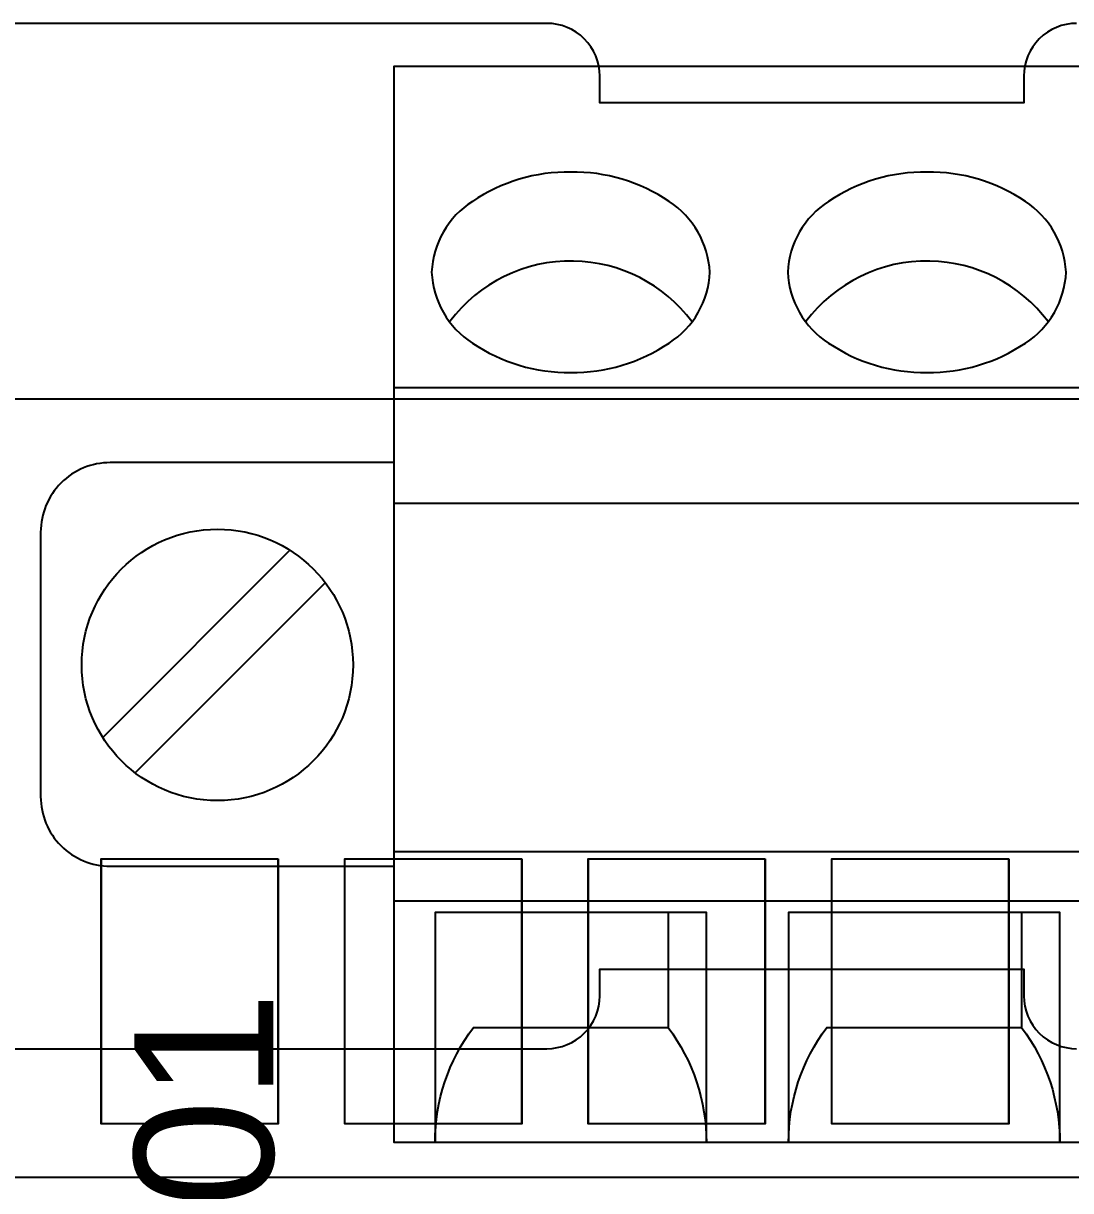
# Model space of a CAD drawing. Extents: x 1 to 47, y 1 to 35.
# Drawn here: x 39.776 to 40.369, y 12.59 to 13.25 of the extents above; entities that cross this region are included whole.
import ezdxf

# ---------------------------------------------------------------- set-up
doc = ezdxf.new("R2010")
doc.units = 0
doc.header["$MEASUREMENT"] = 0
for name, color, linetype in [('5_01__0-__EMPTY', 7, 'CONTINUOUS'), ('5_02__B-___3__DI___4__DO__', 7, 'CONTINUOUS'), ('5_03__1-___4__DI___4__DO__', 7, 'CONTINUOUS'), ('5_04__C-___4__DI___4__DO__', 7, 'CONTINUOUS'), ('5_05__D-___4__DI___3__DO__', 7, 'CONTINUOUS'), ('5_06__2A___8__FORM_A_DO', 7, 'CONTINUOUS'), ('5_07__2B___8__FORM_B_DO', 7, 'CONTINUOUS'), ('5_08__2C___8__DO__6__FORM_', 7, 'CONTINUOUS'), ('5_09__2D___8__DO__2__FORM_', 7, 'CONTINUOUS'), ('5_10__2G___8__DO__4__FORM_', 7, 'CONTINUOUS'), ('5_11__3-___8__DI', 7, 'CONTINUOUS'), ('5_12__4-___14__DI', 7, 'CONTINUOUS'), ('5_13__5-___8__AI', 7, 'CONTINUOUS'), ('5_14__6-___4__AI____4__AO', 7, 'CONTINUOUS'), ('6_01__9-_0-___10__RTD_INPU', 7, 'CONTINUOUS'), ('6_02__9-_B-___10__RTD_INPU', 7, 'CONTINUOUS'), ('6_03__9-_1-___10__RTD_INPU', 7, 'CONTINUOUS'), ('6_04__9-_C-___10__RTD_INPU', 7, 'CONTINUOUS'), ('6_05__9-_D-___10__RTD_INPU', 7, 'CONTINUOUS'), ('6_06__9-_2A___10__RTD_INPU', 7, 'CONTINUOUS'), ('6_07__9-_2B___10__RTD_INPU', 7, 'CONTINUOUS'), ('6_08__9-_2C___10__RTD_INPU', 7, 'CONTINUOUS'), ('6_09__9-_2D___10__RTD_INPU', 7, 'CONTINUOUS'), ('6_10__9-_2G___10__RTD_INPU', 7, 'CONTINUOUS'), ('6_11__9-_3-___10__RTD_INPU', 7, 'CONTINUOUS'), ('6_12__9-_4-___10__RTD_INPU', 7, 'CONTINUOUS'), ('6_13__9-_5-___10__RTD_INPU', 7, 'CONTINUOUS'), ('6_14__9-_6-___10__RTD_INPU', 7, 'CONTINUOUS'), ('6_15__9-_70___10__RTD_INPU', 7, 'CONTINUOUS'), ('6_16__9-_L0___10__RTD_INPU', 7, 'CONTINUOUS'), ('6_17__9-_77___10__RTD_INPU', 7, 'CONTINUOUS'), ('6_18__9-_7-___10__RTD_INPU', 7, 'CONTINUOUS'), ('6_19__9-_L-___10__RTD_INPU', 7, 'CONTINUOUS'), ('7_15__70___2__AVI____4__AF', 7, 'CONTINUOUS'), ('7_16__L0___2__LEA_AVI____4', 7, 'CONTINUOUS'), ('7_17__77___8__AFDI', 7, 'CONTINUOUS'), ('7_18__7-___2__AVI____7__DI', 7, 'CONTINUOUS'), ('7_19__L-___2__AVI____7__DI', 7, 'CONTINUOUS')]:
    doc.layers.add(name, color=color, linetype=linetype)
doc.styles.add('ARIAL', font='arial.ttf')

msp = doc.modelspace()

# ---------------------------------------------------------------- linework, layer by layer
at = {"layer": '5_01__0-__EMPTY'}
msp.add_lwpolyline([(40.37253, 13.25005, 0.414214), (40.34265, 13.22016), (40.34265, 13.20505), (40.10265, 13.20505), (40.10265, 13.22016, 0.414214), (40.07276, 13.25005), (39.71503, 13.25005, 0.414973), (39.68515, 13.22016), (39.68515, 12.69993, 0.414973), (39.71503, 12.67005), (40.07276, 12.67005, 0.414214), (40.10265, 12.69993), (40.10265, 12.71505), (40.34265, 12.71505), (40.34265, 12.69993, 0.414214), (40.37253, 12.67005)], format="xyb", dxfattribs=at)
at = {"layer": '5_02__B-___3__DI___4__DO__'}
msp.add_lwpolyline([(41.58625, 13.22574), (41.58625, 12.61703), (39.98625, 12.61703), (39.98625, 13.22574)], close=True, dxfattribs=at)
for points in [[(40.14193, 13.14933, 0.154167), (40.08625, 13.16592, 0.154167), (40.03057, 13.14933, 0.244062), (40.00751, 13.10928, 0.244061), (40.03057, 13.06922, 0.154167), (40.08625, 13.05263, 0.154167), (40.14193, 13.06922, 0.24406), (40.16499, 13.10928, 0.236767)], [(40.3435, 13.14931, 0.154167), (40.28782, 13.1659, 0.154167), (40.23215, 13.14931, 0.244062), (40.20908, 13.10926, 0.244061), (40.23215, 13.06921, 0.154167), (40.28782, 13.05262, 0.154167), (40.3435, 13.06921, 0.24406), (40.36656, 13.10926, 0.236767)]]:
    msp.add_lwpolyline(points, format="xyb", close=True, dxfattribs=at)
for points in [[(40.15506, 13.08144, 0.005828), (40.15477, 13.08137, 0.231198), (40.08782, 13.11561, 0.240907), (40.01773, 13.08137, 0.001746), (40.01759, 13.08124)], [(40.35664, 13.08143, 0.005828), (40.35634, 13.08135, 0.231198), (40.2894, 13.1156, 0.240907), (40.21931, 13.08135, 0.001746), (40.21917, 13.08123)], [(39.98625, 13.00159), (39.82562, 13.00159, 0.414214), (39.78625, 12.96222), (39.78625, 12.81264, 0.414214), (39.82561, 12.77328), (39.98625, 12.77328)], [(40.14137, 12.7471), (40.14137, 12.68197, -0.162987), (40.16302, 12.61697), (40.16302, 12.7471), (40.00948, 12.7471), (40.00948, 12.61703, -0.162853), (40.03113, 12.68197), (40.14137, 12.68197)], [(40.34137, 12.7471), (40.34137, 12.68197, -0.162987), (40.36302, 12.61697), (40.36302, 12.7471), (40.20948, 12.7471), (40.20948, 12.61703, -0.162853), (40.23113, 12.68197), (40.34137, 12.68197)]]:
    msp.add_lwpolyline(points, format="xyb", dxfattribs=at)
for points in [[(39.98625, 13.04414), (41.58625, 13.04414)], [(39.98625, 12.9787), (41.58625, 12.9787)], [(39.82137, 12.84609), (39.9273, 12.952)], [(39.83975, 12.82605), (39.94734, 12.93362)], [(39.98625, 12.7816), (41.58625, 12.7816)], [(39.98625, 12.75377), (41.58625, 12.75377)]]:
    msp.add_lwpolyline(points, dxfattribs=at)
msp.add_circle((39.88625, 12.88713), 0.07677, dxfattribs=at)
at = {"layer": '5_03__1-___4__DI___4__DO__'}
msp.add_lwpolyline([(41.58625, 13.22574), (41.58625, 12.61703), (39.98625, 12.61703), (39.98625, 13.22574)], close=True, dxfattribs=at)
for points in [[(40.14193, 13.14933, 0.154167), (40.08625, 13.16592, 0.154167), (40.03057, 13.14933, 0.244062), (40.00751, 13.10928, 0.244061), (40.03057, 13.06922, 0.154167), (40.08625, 13.05263, 0.154167), (40.14193, 13.06922, 0.24406), (40.16499, 13.10928, 0.236767)], [(40.3435, 13.14931, 0.154167), (40.28782, 13.1659, 0.154167), (40.23215, 13.14931, 0.244062), (40.20908, 13.10926, 0.244061), (40.23215, 13.06921, 0.154167), (40.28782, 13.05262, 0.154167), (40.3435, 13.06921, 0.24406), (40.36656, 13.10926, 0.236767)]]:
    msp.add_lwpolyline(points, format="xyb", close=True, dxfattribs=at)
for points in [[(40.15506, 13.08144, 0.005828), (40.15477, 13.08137, 0.231198), (40.08782, 13.11561, 0.240907), (40.01773, 13.08137, 0.001746), (40.01759, 13.08124)], [(40.35664, 13.08143, 0.005828), (40.35634, 13.08135, 0.231198), (40.2894, 13.1156, 0.240907), (40.21931, 13.08135, 0.001746), (40.21917, 13.08123)], [(39.98625, 13.00159), (39.82562, 13.00159, 0.414214), (39.78625, 12.96222), (39.78625, 12.81264, 0.414214), (39.82561, 12.77328), (39.98625, 12.77328)], [(40.14137, 12.7471), (40.14137, 12.68197, -0.162987), (40.16302, 12.61697), (40.16302, 12.7471), (40.00948, 12.7471), (40.00948, 12.61703, -0.162853), (40.03113, 12.68197), (40.14137, 12.68197)], [(40.34137, 12.7471), (40.34137, 12.68197, -0.162987), (40.36302, 12.61697), (40.36302, 12.7471), (40.20948, 12.7471), (40.20948, 12.61703, -0.162853), (40.23113, 12.68197), (40.34137, 12.68197)]]:
    msp.add_lwpolyline(points, format="xyb", dxfattribs=at)
for points in [[(39.98625, 13.04414), (41.58625, 13.04414)], [(39.98625, 12.9787), (41.58625, 12.9787)], [(39.82137, 12.84609), (39.9273, 12.952)], [(39.83975, 12.82605), (39.94734, 12.93362)], [(39.98625, 12.7816), (41.58625, 12.7816)], [(39.98625, 12.75377), (41.58625, 12.75377)]]:
    msp.add_lwpolyline(points, dxfattribs=at)
msp.add_circle((39.88625, 12.88713), 0.07677, dxfattribs=at)
at = {"layer": '5_04__C-___4__DI___4__DO__'}
msp.add_lwpolyline([(41.58625, 13.22574), (41.58625, 12.61703), (39.98625, 12.61703), (39.98625, 13.22574)], close=True, dxfattribs=at)
for points in [[(40.14193, 13.14933, 0.154167), (40.08625, 13.16592, 0.154167), (40.03057, 13.14933, 0.244062), (40.00751, 13.10928, 0.244061), (40.03057, 13.06922, 0.154167), (40.08625, 13.05263, 0.154167), (40.14193, 13.06922, 0.24406), (40.16499, 13.10928, 0.236767)], [(40.3435, 13.14931, 0.154167), (40.28782, 13.1659, 0.154167), (40.23215, 13.14931, 0.244062), (40.20908, 13.10926, 0.244061), (40.23215, 13.06921, 0.154167), (40.28782, 13.05262, 0.154167), (40.3435, 13.06921, 0.24406), (40.36656, 13.10926, 0.236767)]]:
    msp.add_lwpolyline(points, format="xyb", close=True, dxfattribs=at)
for points in [[(40.15506, 13.08144, 0.005828), (40.15477, 13.08137, 0.231198), (40.08782, 13.11561, 0.240907), (40.01773, 13.08137, 0.001746), (40.01759, 13.08124)], [(40.35664, 13.08143, 0.005828), (40.35634, 13.08135, 0.231198), (40.2894, 13.1156, 0.240907), (40.21931, 13.08135, 0.001746), (40.21917, 13.08123)], [(39.98625, 13.00159), (39.82562, 13.00159, 0.414214), (39.78625, 12.96222), (39.78625, 12.81264, 0.414214), (39.82561, 12.77328), (39.98625, 12.77328)], [(40.14137, 12.7471), (40.14137, 12.68197, -0.162987), (40.16302, 12.61697), (40.16302, 12.7471), (40.00948, 12.7471), (40.00948, 12.61703, -0.162853), (40.03113, 12.68197), (40.14137, 12.68197)], [(40.34137, 12.7471), (40.34137, 12.68197, -0.162987), (40.36302, 12.61697), (40.36302, 12.7471), (40.20948, 12.7471), (40.20948, 12.61703, -0.162853), (40.23113, 12.68197), (40.34137, 12.68197)]]:
    msp.add_lwpolyline(points, format="xyb", dxfattribs=at)
for points in [[(39.98625, 13.04414), (41.58625, 13.04414)], [(39.98625, 12.9787), (41.58625, 12.9787)], [(39.82137, 12.84609), (39.9273, 12.952)], [(39.83975, 12.82605), (39.94734, 12.93362)], [(39.98625, 12.7816), (41.58625, 12.7816)], [(39.98625, 12.75377), (41.58625, 12.75377)]]:
    msp.add_lwpolyline(points, dxfattribs=at)
msp.add_circle((39.88625, 12.88713), 0.07677, dxfattribs=at)
at = {"layer": '5_05__D-___4__DI___3__DO__'}
msp.add_lwpolyline([(41.58625, 13.22574), (41.58625, 12.61703), (39.98625, 12.61703), (39.98625, 13.22574)], close=True, dxfattribs=at)
for points in [[(40.14193, 13.14933, 0.154167), (40.08625, 13.16592, 0.154167), (40.03057, 13.14933, 0.244062), (40.00751, 13.10928, 0.244061), (40.03057, 13.06922, 0.154167), (40.08625, 13.05263, 0.154167), (40.14193, 13.06922, 0.24406), (40.16499, 13.10928, 0.236767)], [(40.3435, 13.14931, 0.154167), (40.28782, 13.1659, 0.154167), (40.23215, 13.14931, 0.244062), (40.20908, 13.10926, 0.244061), (40.23215, 13.06921, 0.154167), (40.28782, 13.05262, 0.154167), (40.3435, 13.06921, 0.24406), (40.36656, 13.10926, 0.236767)]]:
    msp.add_lwpolyline(points, format="xyb", close=True, dxfattribs=at)
for points in [[(40.15506, 13.08144, 0.005828), (40.15477, 13.08137, 0.231198), (40.08782, 13.11561, 0.240907), (40.01773, 13.08137, 0.001746), (40.01759, 13.08124)], [(40.35664, 13.08143, 0.005828), (40.35634, 13.08135, 0.231198), (40.2894, 13.1156, 0.240907), (40.21931, 13.08135, 0.001746), (40.21917, 13.08123)], [(39.98625, 13.00159), (39.82562, 13.00159, 0.414214), (39.78625, 12.96222), (39.78625, 12.81264, 0.414214), (39.82561, 12.77328), (39.98625, 12.77328)], [(40.14137, 12.7471), (40.14137, 12.68197, -0.162987), (40.16302, 12.61697), (40.16302, 12.7471), (40.00948, 12.7471), (40.00948, 12.61703, -0.162853), (40.03113, 12.68197), (40.14137, 12.68197)], [(40.34137, 12.7471), (40.34137, 12.68197, -0.162987), (40.36302, 12.61697), (40.36302, 12.7471), (40.20948, 12.7471), (40.20948, 12.61703, -0.162853), (40.23113, 12.68197), (40.34137, 12.68197)]]:
    msp.add_lwpolyline(points, format="xyb", dxfattribs=at)
for points in [[(39.98625, 13.04414), (41.58625, 13.04414)], [(39.98625, 12.9787), (41.58625, 12.9787)], [(39.82137, 12.84609), (39.9273, 12.952)], [(39.83975, 12.82605), (39.94734, 12.93362)], [(39.98625, 12.7816), (41.58625, 12.7816)], [(39.98625, 12.75377), (41.58625, 12.75377)]]:
    msp.add_lwpolyline(points, dxfattribs=at)
msp.add_circle((39.88625, 12.88713), 0.07677, dxfattribs=at)
at = {"layer": '5_06__2A___8__FORM_A_DO'}
msp.add_lwpolyline([(41.58625, 13.22574), (41.58625, 12.61703), (39.98625, 12.61703), (39.98625, 13.22574)], close=True, dxfattribs=at)
for points in [[(40.14193, 13.14933, 0.154167), (40.08625, 13.16592, 0.154167), (40.03057, 13.14933, 0.244062), (40.00751, 13.10928, 0.244061), (40.03057, 13.06922, 0.154167), (40.08625, 13.05263, 0.154167), (40.14193, 13.06922, 0.24406), (40.16499, 13.10928, 0.236767)], [(40.3435, 13.14931, 0.154167), (40.28782, 13.1659, 0.154167), (40.23215, 13.14931, 0.244062), (40.20908, 13.10926, 0.244061), (40.23215, 13.06921, 0.154167), (40.28782, 13.05262, 0.154167), (40.3435, 13.06921, 0.24406), (40.36656, 13.10926, 0.236767)]]:
    msp.add_lwpolyline(points, format="xyb", close=True, dxfattribs=at)
for points in [[(40.15506, 13.08144, 0.005828), (40.15477, 13.08137, 0.231198), (40.08782, 13.11561, 0.240907), (40.01773, 13.08137, 0.001746), (40.01759, 13.08124)], [(40.35664, 13.08143, 0.005828), (40.35634, 13.08135, 0.231198), (40.2894, 13.1156, 0.240907), (40.21931, 13.08135, 0.001746), (40.21917, 13.08123)], [(39.98625, 13.00159), (39.82562, 13.00159, 0.414214), (39.78625, 12.96222), (39.78625, 12.81264, 0.414214), (39.82561, 12.77328), (39.98625, 12.77328)], [(40.14137, 12.7471), (40.14137, 12.68197, -0.162987), (40.16302, 12.61697), (40.16302, 12.7471), (40.00948, 12.7471), (40.00948, 12.61703, -0.162853), (40.03113, 12.68197), (40.14137, 12.68197)], [(40.34137, 12.7471), (40.34137, 12.68197, -0.162987), (40.36302, 12.61697), (40.36302, 12.7471), (40.20948, 12.7471), (40.20948, 12.61703, -0.162853), (40.23113, 12.68197), (40.34137, 12.68197)]]:
    msp.add_lwpolyline(points, format="xyb", dxfattribs=at)
for points in [[(39.98625, 13.04414), (41.58625, 13.04414)], [(39.98625, 12.9787), (41.58625, 12.9787)], [(39.82137, 12.84609), (39.9273, 12.952)], [(39.83975, 12.82605), (39.94734, 12.93362)], [(39.98625, 12.7816), (41.58625, 12.7816)], [(39.98625, 12.75377), (41.58625, 12.75377)]]:
    msp.add_lwpolyline(points, dxfattribs=at)
msp.add_circle((39.88625, 12.88713), 0.07677, dxfattribs=at)
at = {"layer": '5_07__2B___8__FORM_B_DO'}
msp.add_lwpolyline([(41.58625, 13.22574), (41.58625, 12.61703), (39.98625, 12.61703), (39.98625, 13.22574)], close=True, dxfattribs=at)
for points in [[(40.14193, 13.14933, 0.154167), (40.08625, 13.16592, 0.154167), (40.03057, 13.14933, 0.244062), (40.00751, 13.10928, 0.244061), (40.03057, 13.06922, 0.154167), (40.08625, 13.05263, 0.154167), (40.14193, 13.06922, 0.24406), (40.16499, 13.10928, 0.236767)], [(40.3435, 13.14931, 0.154167), (40.28782, 13.1659, 0.154167), (40.23215, 13.14931, 0.244062), (40.20908, 13.10926, 0.244061), (40.23215, 13.06921, 0.154167), (40.28782, 13.05262, 0.154167), (40.3435, 13.06921, 0.24406), (40.36656, 13.10926, 0.236767)]]:
    msp.add_lwpolyline(points, format="xyb", close=True, dxfattribs=at)
for points in [[(40.15506, 13.08144, 0.005828), (40.15477, 13.08137, 0.231198), (40.08782, 13.11561, 0.240907), (40.01773, 13.08137, 0.001746), (40.01759, 13.08124)], [(40.35664, 13.08143, 0.005828), (40.35634, 13.08135, 0.231198), (40.2894, 13.1156, 0.240907), (40.21931, 13.08135, 0.001746), (40.21917, 13.08123)], [(39.98625, 13.00159), (39.82562, 13.00159, 0.414214), (39.78625, 12.96222), (39.78625, 12.81264, 0.414214), (39.82561, 12.77328), (39.98625, 12.77328)], [(40.14137, 12.7471), (40.14137, 12.68197, -0.162987), (40.16302, 12.61697), (40.16302, 12.7471), (40.00948, 12.7471), (40.00948, 12.61703, -0.162853), (40.03113, 12.68197), (40.14137, 12.68197)], [(40.34137, 12.7471), (40.34137, 12.68197, -0.162987), (40.36302, 12.61697), (40.36302, 12.7471), (40.20948, 12.7471), (40.20948, 12.61703, -0.162853), (40.23113, 12.68197), (40.34137, 12.68197)]]:
    msp.add_lwpolyline(points, format="xyb", dxfattribs=at)
for points in [[(39.98625, 13.04414), (41.58625, 13.04414)], [(39.98625, 12.9787), (41.58625, 12.9787)], [(39.82137, 12.84609), (39.9273, 12.952)], [(39.83975, 12.82605), (39.94734, 12.93362)], [(39.98625, 12.7816), (41.58625, 12.7816)], [(39.98625, 12.75377), (41.58625, 12.75377)]]:
    msp.add_lwpolyline(points, dxfattribs=at)
msp.add_circle((39.88625, 12.88713), 0.07677, dxfattribs=at)
at = {"layer": '5_08__2C___8__DO__6__FORM_'}
msp.add_lwpolyline([(41.58625, 13.22574), (41.58625, 12.61703), (39.98625, 12.61703), (39.98625, 13.22574)], close=True, dxfattribs=at)
for points in [[(40.14193, 13.14933, 0.154167), (40.08625, 13.16592, 0.154167), (40.03057, 13.14933, 0.244062), (40.00751, 13.10928, 0.244061), (40.03057, 13.06922, 0.154167), (40.08625, 13.05263, 0.154167), (40.14193, 13.06922, 0.24406), (40.16499, 13.10928, 0.236767)], [(40.3435, 13.14931, 0.154167), (40.28782, 13.1659, 0.154167), (40.23215, 13.14931, 0.244062), (40.20908, 13.10926, 0.244061), (40.23215, 13.06921, 0.154167), (40.28782, 13.05262, 0.154167), (40.3435, 13.06921, 0.24406), (40.36656, 13.10926, 0.236767)]]:
    msp.add_lwpolyline(points, format="xyb", close=True, dxfattribs=at)
for points in [[(40.15506, 13.08144, 0.005828), (40.15477, 13.08137, 0.231198), (40.08782, 13.11561, 0.240907), (40.01773, 13.08137, 0.001746), (40.01759, 13.08124)], [(40.35664, 13.08143, 0.005828), (40.35634, 13.08135, 0.231198), (40.2894, 13.1156, 0.240907), (40.21931, 13.08135, 0.001746), (40.21917, 13.08123)], [(39.98625, 13.00159), (39.82562, 13.00159, 0.414214), (39.78625, 12.96222), (39.78625, 12.81264, 0.414214), (39.82561, 12.77328), (39.98625, 12.77328)], [(40.14137, 12.7471), (40.14137, 12.68197, -0.162987), (40.16302, 12.61697), (40.16302, 12.7471), (40.00948, 12.7471), (40.00948, 12.61703, -0.162853), (40.03113, 12.68197), (40.14137, 12.68197)], [(40.34137, 12.7471), (40.34137, 12.68197, -0.162987), (40.36302, 12.61697), (40.36302, 12.7471), (40.20948, 12.7471), (40.20948, 12.61703, -0.162853), (40.23113, 12.68197), (40.34137, 12.68197)]]:
    msp.add_lwpolyline(points, format="xyb", dxfattribs=at)
for points in [[(39.98625, 13.04414), (41.58625, 13.04414)], [(39.98625, 12.9787), (41.58625, 12.9787)], [(39.82137, 12.84609), (39.9273, 12.952)], [(39.83975, 12.82605), (39.94734, 12.93362)], [(39.98625, 12.7816), (41.58625, 12.7816)], [(39.98625, 12.75377), (41.58625, 12.75377)]]:
    msp.add_lwpolyline(points, dxfattribs=at)
msp.add_circle((39.88625, 12.88713), 0.07677, dxfattribs=at)
at = {"layer": '5_09__2D___8__DO__2__FORM_'}
msp.add_lwpolyline([(41.58625, 13.22574), (41.58625, 12.61703), (39.98625, 12.61703), (39.98625, 13.22574)], close=True, dxfattribs=at)
for points in [[(40.14193, 13.14933, 0.154167), (40.08625, 13.16592, 0.154167), (40.03057, 13.14933, 0.244062), (40.00751, 13.10928, 0.244061), (40.03057, 13.06922, 0.154167), (40.08625, 13.05263, 0.154167), (40.14193, 13.06922, 0.24406), (40.16499, 13.10928, 0.236767)], [(40.3435, 13.14931, 0.154167), (40.28782, 13.1659, 0.154167), (40.23215, 13.14931, 0.244062), (40.20908, 13.10926, 0.244061), (40.23215, 13.06921, 0.154167), (40.28782, 13.05262, 0.154167), (40.3435, 13.06921, 0.24406), (40.36656, 13.10926, 0.236767)]]:
    msp.add_lwpolyline(points, format="xyb", close=True, dxfattribs=at)
for points in [[(40.15506, 13.08144, 0.005828), (40.15477, 13.08137, 0.231198), (40.08782, 13.11561, 0.240907), (40.01773, 13.08137, 0.001746), (40.01759, 13.08124)], [(40.35664, 13.08143, 0.005828), (40.35634, 13.08135, 0.231198), (40.2894, 13.1156, 0.240907), (40.21931, 13.08135, 0.001746), (40.21917, 13.08123)], [(39.98625, 13.00159), (39.82562, 13.00159, 0.414214), (39.78625, 12.96222), (39.78625, 12.81264, 0.414214), (39.82561, 12.77328), (39.98625, 12.77328)], [(40.14137, 12.7471), (40.14137, 12.68197, -0.162987), (40.16302, 12.61697), (40.16302, 12.7471), (40.00948, 12.7471), (40.00948, 12.61703, -0.162853), (40.03113, 12.68197), (40.14137, 12.68197)], [(40.34137, 12.7471), (40.34137, 12.68197, -0.162987), (40.36302, 12.61697), (40.36302, 12.7471), (40.20948, 12.7471), (40.20948, 12.61703, -0.162853), (40.23113, 12.68197), (40.34137, 12.68197)]]:
    msp.add_lwpolyline(points, format="xyb", dxfattribs=at)
for points in [[(39.98625, 13.04414), (41.58625, 13.04414)], [(39.98625, 12.9787), (41.58625, 12.9787)], [(39.82137, 12.84609), (39.9273, 12.952)], [(39.83975, 12.82605), (39.94734, 12.93362)], [(39.98625, 12.7816), (41.58625, 12.7816)], [(39.98625, 12.75377), (41.58625, 12.75377)]]:
    msp.add_lwpolyline(points, dxfattribs=at)
msp.add_circle((39.88625, 12.88713), 0.07677, dxfattribs=at)
at = {"layer": '5_10__2G___8__DO__4__FORM_'}
msp.add_lwpolyline([(41.58625, 13.22574), (41.58625, 12.61703), (39.98625, 12.61703), (39.98625, 13.22574)], close=True, dxfattribs=at)
for points in [[(40.14193, 13.14933, 0.154167), (40.08625, 13.16592, 0.154167), (40.03057, 13.14933, 0.244062), (40.00751, 13.10928, 0.244061), (40.03057, 13.06922, 0.154167), (40.08625, 13.05263, 0.154167), (40.14193, 13.06922, 0.24406), (40.16499, 13.10928, 0.236767)], [(40.3435, 13.14931, 0.154167), (40.28782, 13.1659, 0.154167), (40.23215, 13.14931, 0.244062), (40.20908, 13.10926, 0.244061), (40.23215, 13.06921, 0.154167), (40.28782, 13.05262, 0.154167), (40.3435, 13.06921, 0.24406), (40.36656, 13.10926, 0.236767)]]:
    msp.add_lwpolyline(points, format="xyb", close=True, dxfattribs=at)
for points in [[(40.15506, 13.08144, 0.005828), (40.15477, 13.08137, 0.231198), (40.08782, 13.11561, 0.240907), (40.01773, 13.08137, 0.001746), (40.01759, 13.08124)], [(40.35664, 13.08143, 0.005828), (40.35634, 13.08135, 0.231198), (40.2894, 13.1156, 0.240907), (40.21931, 13.08135, 0.001746), (40.21917, 13.08123)], [(39.98625, 13.00159), (39.82562, 13.00159, 0.414214), (39.78625, 12.96222), (39.78625, 12.81264, 0.414214), (39.82561, 12.77328), (39.98625, 12.77328)], [(40.14137, 12.7471), (40.14137, 12.68197, -0.162987), (40.16302, 12.61697), (40.16302, 12.7471), (40.00948, 12.7471), (40.00948, 12.61703, -0.162853), (40.03113, 12.68197), (40.14137, 12.68197)], [(40.34137, 12.7471), (40.34137, 12.68197, -0.162987), (40.36302, 12.61697), (40.36302, 12.7471), (40.20948, 12.7471), (40.20948, 12.61703, -0.162853), (40.23113, 12.68197), (40.34137, 12.68197)]]:
    msp.add_lwpolyline(points, format="xyb", dxfattribs=at)
for points in [[(39.98625, 13.04414), (41.58625, 13.04414)], [(39.98625, 12.9787), (41.58625, 12.9787)], [(39.82137, 12.84609), (39.9273, 12.952)], [(39.83975, 12.82605), (39.94734, 12.93362)], [(39.98625, 12.7816), (41.58625, 12.7816)], [(39.98625, 12.75377), (41.58625, 12.75377)]]:
    msp.add_lwpolyline(points, dxfattribs=at)
msp.add_circle((39.88625, 12.88713), 0.07677, dxfattribs=at)
at = {"layer": '5_11__3-___8__DI'}
msp.add_lwpolyline([(41.58625, 13.22574), (41.58625, 12.61703), (39.98625, 12.61703), (39.98625, 13.22574)], close=True, dxfattribs=at)
for points in [[(40.14193, 13.14933, 0.154167), (40.08625, 13.16592, 0.154167), (40.03057, 13.14933, 0.244062), (40.00751, 13.10928, 0.244061), (40.03057, 13.06922, 0.154167), (40.08625, 13.05263, 0.154167), (40.14193, 13.06922, 0.24406), (40.16499, 13.10928, 0.236767)], [(40.3435, 13.14931, 0.154167), (40.28782, 13.1659, 0.154167), (40.23215, 13.14931, 0.244062), (40.20908, 13.10926, 0.244061), (40.23215, 13.06921, 0.154167), (40.28782, 13.05262, 0.154167), (40.3435, 13.06921, 0.24406), (40.36656, 13.10926, 0.236767)]]:
    msp.add_lwpolyline(points, format="xyb", close=True, dxfattribs=at)
for points in [[(40.15506, 13.08144, 0.005828), (40.15477, 13.08137, 0.231198), (40.08782, 13.11561, 0.240907), (40.01773, 13.08137, 0.001746), (40.01759, 13.08124)], [(40.35664, 13.08143, 0.005828), (40.35634, 13.08135, 0.231198), (40.2894, 13.1156, 0.240907), (40.21931, 13.08135, 0.001746), (40.21917, 13.08123)], [(39.98625, 13.00159), (39.82562, 13.00159, 0.414214), (39.78625, 12.96222), (39.78625, 12.81264, 0.414214), (39.82561, 12.77328), (39.98625, 12.77328)], [(40.14137, 12.7471), (40.14137, 12.68197, -0.162987), (40.16302, 12.61697), (40.16302, 12.7471), (40.00948, 12.7471), (40.00948, 12.61703, -0.162853), (40.03113, 12.68197), (40.14137, 12.68197)], [(40.34137, 12.7471), (40.34137, 12.68197, -0.162987), (40.36302, 12.61697), (40.36302, 12.7471), (40.20948, 12.7471), (40.20948, 12.61703, -0.162853), (40.23113, 12.68197), (40.34137, 12.68197)]]:
    msp.add_lwpolyline(points, format="xyb", dxfattribs=at)
for points in [[(39.98625, 13.04414), (41.58625, 13.04414)], [(39.98625, 12.9787), (41.58625, 12.9787)], [(39.82137, 12.84609), (39.9273, 12.952)], [(39.83975, 12.82605), (39.94734, 12.93362)], [(39.98625, 12.7816), (41.58625, 12.7816)], [(39.98625, 12.75377), (41.58625, 12.75377)]]:
    msp.add_lwpolyline(points, dxfattribs=at)
msp.add_circle((39.88625, 12.88713), 0.07677, dxfattribs=at)
at = {"layer": '5_12__4-___14__DI'}
msp.add_lwpolyline([(41.58625, 13.22574), (41.58625, 12.61703), (39.98625, 12.61703), (39.98625, 13.22574)], close=True, dxfattribs=at)
for points in [[(40.14193, 13.14933, 0.154167), (40.08625, 13.16592, 0.154167), (40.03057, 13.14933, 0.244062), (40.00751, 13.10928, 0.244061), (40.03057, 13.06922, 0.154167), (40.08625, 13.05263, 0.154167), (40.14193, 13.06922, 0.24406), (40.16499, 13.10928, 0.236767)], [(40.3435, 13.14931, 0.154167), (40.28782, 13.1659, 0.154167), (40.23215, 13.14931, 0.244062), (40.20908, 13.10926, 0.244061), (40.23215, 13.06921, 0.154167), (40.28782, 13.05262, 0.154167), (40.3435, 13.06921, 0.24406), (40.36656, 13.10926, 0.236767)]]:
    msp.add_lwpolyline(points, format="xyb", close=True, dxfattribs=at)
for points in [[(40.15506, 13.08144, 0.005828), (40.15477, 13.08137, 0.231198), (40.08782, 13.11561, 0.240907), (40.01773, 13.08137, 0.001746), (40.01759, 13.08124)], [(40.35664, 13.08143, 0.005828), (40.35634, 13.08135, 0.231198), (40.2894, 13.1156, 0.240907), (40.21931, 13.08135, 0.001746), (40.21917, 13.08123)], [(39.98625, 13.00159), (39.82562, 13.00159, 0.414214), (39.78625, 12.96222), (39.78625, 12.81264, 0.414214), (39.82561, 12.77328), (39.98625, 12.77328)], [(40.14137, 12.7471), (40.14137, 12.68197, -0.162987), (40.16302, 12.61697), (40.16302, 12.7471), (40.00948, 12.7471), (40.00948, 12.61703, -0.162853), (40.03113, 12.68197), (40.14137, 12.68197)], [(40.34137, 12.7471), (40.34137, 12.68197, -0.162987), (40.36302, 12.61697), (40.36302, 12.7471), (40.20948, 12.7471), (40.20948, 12.61703, -0.162853), (40.23113, 12.68197), (40.34137, 12.68197)]]:
    msp.add_lwpolyline(points, format="xyb", dxfattribs=at)
for points in [[(39.98625, 13.04414), (41.58625, 13.04414)], [(39.98625, 12.9787), (41.58625, 12.9787)], [(39.82137, 12.84609), (39.9273, 12.952)], [(39.83975, 12.82605), (39.94734, 12.93362)], [(39.98625, 12.7816), (41.58625, 12.7816)], [(39.98625, 12.75377), (41.58625, 12.75377)]]:
    msp.add_lwpolyline(points, dxfattribs=at)
msp.add_circle((39.88625, 12.88713), 0.07677, dxfattribs=at)
at = {"layer": '5_13__5-___8__AI'}
msp.add_lwpolyline([(41.58625, 13.22574), (41.58625, 12.61703), (39.98625, 12.61703), (39.98625, 13.22574)], close=True, dxfattribs=at)
for points in [[(40.14193, 13.14933, 0.154167), (40.08625, 13.16592, 0.154167), (40.03057, 13.14933, 0.244062), (40.00751, 13.10928, 0.244061), (40.03057, 13.06922, 0.154167), (40.08625, 13.05263, 0.154167), (40.14193, 13.06922, 0.24406), (40.16499, 13.10928, 0.236767)], [(40.3435, 13.14931, 0.154167), (40.28782, 13.1659, 0.154167), (40.23215, 13.14931, 0.244062), (40.20908, 13.10926, 0.244061), (40.23215, 13.06921, 0.154167), (40.28782, 13.05262, 0.154167), (40.3435, 13.06921, 0.24406), (40.36656, 13.10926, 0.236767)]]:
    msp.add_lwpolyline(points, format="xyb", close=True, dxfattribs=at)
for points in [[(40.15506, 13.08144, 0.005828), (40.15477, 13.08137, 0.231198), (40.08782, 13.11561, 0.240907), (40.01773, 13.08137, 0.001746), (40.01759, 13.08124)], [(40.35664, 13.08143, 0.005828), (40.35634, 13.08135, 0.231198), (40.2894, 13.1156, 0.240907), (40.21931, 13.08135, 0.001746), (40.21917, 13.08123)], [(39.98625, 13.00159), (39.82562, 13.00159, 0.414214), (39.78625, 12.96222), (39.78625, 12.81264, 0.414214), (39.82561, 12.77328), (39.98625, 12.77328)], [(40.14137, 12.7471), (40.14137, 12.68197, -0.162987), (40.16302, 12.61697), (40.16302, 12.7471), (40.00948, 12.7471), (40.00948, 12.61703, -0.162853), (40.03113, 12.68197), (40.14137, 12.68197)], [(40.34137, 12.7471), (40.34137, 12.68197, -0.162987), (40.36302, 12.61697), (40.36302, 12.7471), (40.20948, 12.7471), (40.20948, 12.61703, -0.162853), (40.23113, 12.68197), (40.34137, 12.68197)]]:
    msp.add_lwpolyline(points, format="xyb", dxfattribs=at)
for points in [[(39.98625, 13.04414), (41.58625, 13.04414)], [(39.98625, 12.9787), (41.58625, 12.9787)], [(39.82137, 12.84609), (39.9273, 12.952)], [(39.83975, 12.82605), (39.94734, 12.93362)], [(39.98625, 12.7816), (41.58625, 12.7816)], [(39.98625, 12.75377), (41.58625, 12.75377)]]:
    msp.add_lwpolyline(points, dxfattribs=at)
msp.add_circle((39.88625, 12.88713), 0.07677, dxfattribs=at)
at = {"layer": '5_14__6-___4__AI____4__AO'}
msp.add_lwpolyline([(41.58625, 13.22574), (41.58625, 12.61703), (39.98625, 12.61703), (39.98625, 13.22574)], close=True, dxfattribs=at)
for points in [[(40.14193, 13.14933, 0.154167), (40.08625, 13.16592, 0.154167), (40.03057, 13.14933, 0.244062), (40.00751, 13.10928, 0.244061), (40.03057, 13.06922, 0.154167), (40.08625, 13.05263, 0.154167), (40.14193, 13.06922, 0.24406), (40.16499, 13.10928, 0.236767)], [(40.3435, 13.14931, 0.154167), (40.28782, 13.1659, 0.154167), (40.23215, 13.14931, 0.244062), (40.20908, 13.10926, 0.244061), (40.23215, 13.06921, 0.154167), (40.28782, 13.05262, 0.154167), (40.3435, 13.06921, 0.24406), (40.36656, 13.10926, 0.236767)]]:
    msp.add_lwpolyline(points, format="xyb", close=True, dxfattribs=at)
for points in [[(40.15506, 13.08144, 0.005828), (40.15477, 13.08137, 0.231198), (40.08782, 13.11561, 0.240907), (40.01773, 13.08137, 0.001746), (40.01759, 13.08124)], [(40.35664, 13.08143, 0.005828), (40.35634, 13.08135, 0.231198), (40.2894, 13.1156, 0.240907), (40.21931, 13.08135, 0.001746), (40.21917, 13.08123)], [(39.98625, 13.00159), (39.82562, 13.00159, 0.414214), (39.78625, 12.96222), (39.78625, 12.81264, 0.414214), (39.82561, 12.77328), (39.98625, 12.77328)], [(40.14137, 12.7471), (40.14137, 12.68197, -0.162987), (40.16302, 12.61697), (40.16302, 12.7471), (40.00948, 12.7471), (40.00948, 12.61703, -0.162853), (40.03113, 12.68197), (40.14137, 12.68197)], [(40.34137, 12.7471), (40.34137, 12.68197, -0.162987), (40.36302, 12.61697), (40.36302, 12.7471), (40.20948, 12.7471), (40.20948, 12.61703, -0.162853), (40.23113, 12.68197), (40.34137, 12.68197)]]:
    msp.add_lwpolyline(points, format="xyb", dxfattribs=at)
for points in [[(39.98625, 13.04414), (41.58625, 13.04414)], [(39.98625, 12.9787), (41.58625, 12.9787)], [(39.82137, 12.84609), (39.9273, 12.952)], [(39.83975, 12.82605), (39.94734, 12.93362)], [(39.98625, 12.7816), (41.58625, 12.7816)], [(39.98625, 12.75377), (41.58625, 12.75377)]]:
    msp.add_lwpolyline(points, dxfattribs=at)
msp.add_circle((39.88625, 12.88713), 0.07677, dxfattribs=at)
at = {"layer": '6_01__9-_0-___10__RTD_INPU'}
for points in [[(39.75228, 13.03745), (39.75228, 12.95249), (39.65986, 12.95249), (39.60129, 12.8939), (39.60129, 12.81105), (39.65986, 12.75248), (39.75228, 12.75248), (39.75228, 12.59746), (41.91789, 12.59746), (41.91789, 12.75248), (42.01028, 12.75248), (42.06887, 12.81105), (42.06887, 12.8939), (42.01028, 12.95249), (41.91789, 12.95249), (41.91789, 13.03745), (39.75228, 13.03745)], [(39.92054, 12.77747), (39.92054, 12.62746), (39.82053, 12.62746), (39.82053, 12.77747), (39.92054, 12.77747)], [(40.05835, 12.77747), (40.05835, 12.62746), (39.95833, 12.62746), (39.95833, 12.77747), (40.05835, 12.77747)], [(40.19615, 12.77747), (40.19615, 12.62746), (40.09613, 12.62746), (40.09613, 12.77747), (40.19615, 12.77747)], [(40.33396, 12.77747), (40.33396, 12.62746), (40.23394, 12.62746), (40.23394, 12.77747), (40.33396, 12.77747)]]:
    msp.add_lwpolyline(points, dxfattribs=at)
at = {"layer": '6_02__9-_B-___10__RTD_INPU'}
for points in [[(39.75228, 13.03745), (39.75228, 12.95249), (39.65986, 12.95249), (39.60129, 12.8939), (39.60129, 12.81105), (39.65986, 12.75248), (39.75228, 12.75248), (39.75228, 12.59746), (41.91789, 12.59746), (41.91789, 12.75248), (42.01028, 12.75248), (42.06887, 12.81105), (42.06887, 12.8939), (42.01028, 12.95249), (41.91789, 12.95249), (41.91789, 13.03745), (39.75228, 13.03745)], [(39.92054, 12.77747), (39.92054, 12.62746), (39.82053, 12.62746), (39.82053, 12.77747), (39.92054, 12.77747)], [(40.05835, 12.77747), (40.05835, 12.62746), (39.95833, 12.62746), (39.95833, 12.77747), (40.05835, 12.77747)], [(40.19615, 12.77747), (40.19615, 12.62746), (40.09613, 12.62746), (40.09613, 12.77747), (40.19615, 12.77747)], [(40.33396, 12.77747), (40.33396, 12.62746), (40.23394, 12.62746), (40.23394, 12.77747), (40.33396, 12.77747)]]:
    msp.add_lwpolyline(points, dxfattribs=at)
at = {"layer": '6_03__9-_1-___10__RTD_INPU'}
for points in [[(39.75228, 13.03745), (39.75228, 12.95249), (39.65986, 12.95249), (39.60129, 12.8939), (39.60129, 12.81105), (39.65986, 12.75248), (39.75228, 12.75248), (39.75228, 12.59746), (41.91789, 12.59746), (41.91789, 12.75248), (42.01028, 12.75248), (42.06887, 12.81105), (42.06887, 12.8939), (42.01028, 12.95249), (41.91789, 12.95249), (41.91789, 13.03745), (39.75228, 13.03745)], [(39.92054, 12.77747), (39.92054, 12.62746), (39.82053, 12.62746), (39.82053, 12.77747), (39.92054, 12.77747)], [(40.05835, 12.77747), (40.05835, 12.62746), (39.95833, 12.62746), (39.95833, 12.77747), (40.05835, 12.77747)], [(40.19615, 12.77747), (40.19615, 12.62746), (40.09613, 12.62746), (40.09613, 12.77747), (40.19615, 12.77747)], [(40.33396, 12.77747), (40.33396, 12.62746), (40.23394, 12.62746), (40.23394, 12.77747), (40.33396, 12.77747)]]:
    msp.add_lwpolyline(points, dxfattribs=at)
at = {"layer": '6_04__9-_C-___10__RTD_INPU'}
for points in [[(39.75228, 13.03745), (39.75228, 12.95249), (39.65986, 12.95249), (39.60129, 12.8939), (39.60129, 12.81105), (39.65986, 12.75248), (39.75228, 12.75248), (39.75228, 12.59746), (41.91789, 12.59746), (41.91789, 12.75248), (42.01028, 12.75248), (42.06887, 12.81105), (42.06887, 12.8939), (42.01028, 12.95249), (41.91789, 12.95249), (41.91789, 13.03745), (39.75228, 13.03745)], [(39.92054, 12.77747), (39.92054, 12.62746), (39.82053, 12.62746), (39.82053, 12.77747), (39.92054, 12.77747)], [(40.05835, 12.77747), (40.05835, 12.62746), (39.95833, 12.62746), (39.95833, 12.77747), (40.05835, 12.77747)], [(40.19615, 12.77747), (40.19615, 12.62746), (40.09613, 12.62746), (40.09613, 12.77747), (40.19615, 12.77747)], [(40.33396, 12.77747), (40.33396, 12.62746), (40.23394, 12.62746), (40.23394, 12.77747), (40.33396, 12.77747)]]:
    msp.add_lwpolyline(points, dxfattribs=at)
at = {"layer": '6_05__9-_D-___10__RTD_INPU'}
for points in [[(39.75228, 13.03745), (39.75228, 12.95249), (39.65986, 12.95249), (39.60129, 12.8939), (39.60129, 12.81105), (39.65986, 12.75248), (39.75228, 12.75248), (39.75228, 12.59746), (41.91789, 12.59746), (41.91789, 12.75248), (42.01028, 12.75248), (42.06887, 12.81105), (42.06887, 12.8939), (42.01028, 12.95249), (41.91789, 12.95249), (41.91789, 13.03745), (39.75228, 13.03745)], [(39.92054, 12.77747), (39.92054, 12.62746), (39.82053, 12.62746), (39.82053, 12.77747), (39.92054, 12.77747)], [(40.05835, 12.77747), (40.05835, 12.62746), (39.95833, 12.62746), (39.95833, 12.77747), (40.05835, 12.77747)], [(40.19615, 12.77747), (40.19615, 12.62746), (40.09613, 12.62746), (40.09613, 12.77747), (40.19615, 12.77747)], [(40.33396, 12.77747), (40.33396, 12.62746), (40.23394, 12.62746), (40.23394, 12.77747), (40.33396, 12.77747)]]:
    msp.add_lwpolyline(points, dxfattribs=at)
at = {"layer": '6_06__9-_2A___10__RTD_INPU'}
for points in [[(39.75228, 13.03745), (39.75228, 12.95249), (39.65986, 12.95249), (39.60129, 12.8939), (39.60129, 12.81105), (39.65986, 12.75248), (39.75228, 12.75248), (39.75228, 12.59746), (41.91789, 12.59746), (41.91789, 12.75248), (42.01028, 12.75248), (42.06887, 12.81105), (42.06887, 12.8939), (42.01028, 12.95249), (41.91789, 12.95249), (41.91789, 13.03745), (39.75228, 13.03745)], [(39.92054, 12.77747), (39.92054, 12.62746), (39.82053, 12.62746), (39.82053, 12.77747), (39.92054, 12.77747)], [(40.05835, 12.77747), (40.05835, 12.62746), (39.95833, 12.62746), (39.95833, 12.77747), (40.05835, 12.77747)], [(40.19615, 12.77747), (40.19615, 12.62746), (40.09613, 12.62746), (40.09613, 12.77747), (40.19615, 12.77747)], [(40.33396, 12.77747), (40.33396, 12.62746), (40.23394, 12.62746), (40.23394, 12.77747), (40.33396, 12.77747)]]:
    msp.add_lwpolyline(points, dxfattribs=at)
at = {"layer": '6_07__9-_2B___10__RTD_INPU'}
for points in [[(39.75228, 13.03745), (39.75228, 12.95249), (39.65986, 12.95249), (39.60129, 12.8939), (39.60129, 12.81105), (39.65986, 12.75248), (39.75228, 12.75248), (39.75228, 12.59746), (41.91789, 12.59746), (41.91789, 12.75248), (42.01028, 12.75248), (42.06887, 12.81105), (42.06887, 12.8939), (42.01028, 12.95249), (41.91789, 12.95249), (41.91789, 13.03745), (39.75228, 13.03745)], [(39.92054, 12.77747), (39.92054, 12.62746), (39.82053, 12.62746), (39.82053, 12.77747), (39.92054, 12.77747)], [(40.05835, 12.77747), (40.05835, 12.62746), (39.95833, 12.62746), (39.95833, 12.77747), (40.05835, 12.77747)], [(40.19615, 12.77747), (40.19615, 12.62746), (40.09613, 12.62746), (40.09613, 12.77747), (40.19615, 12.77747)], [(40.33396, 12.77747), (40.33396, 12.62746), (40.23394, 12.62746), (40.23394, 12.77747), (40.33396, 12.77747)]]:
    msp.add_lwpolyline(points, dxfattribs=at)
at = {"layer": '6_08__9-_2C___10__RTD_INPU'}
for points in [[(39.75228, 13.03745), (39.75228, 12.95249), (39.65986, 12.95249), (39.60129, 12.8939), (39.60129, 12.81105), (39.65986, 12.75248), (39.75228, 12.75248), (39.75228, 12.59746), (41.91789, 12.59746), (41.91789, 12.75248), (42.01028, 12.75248), (42.06887, 12.81105), (42.06887, 12.8939), (42.01028, 12.95249), (41.91789, 12.95249), (41.91789, 13.03745), (39.75228, 13.03745)], [(39.92054, 12.77747), (39.92054, 12.62746), (39.82053, 12.62746), (39.82053, 12.77747), (39.92054, 12.77747)], [(40.05835, 12.77747), (40.05835, 12.62746), (39.95833, 12.62746), (39.95833, 12.77747), (40.05835, 12.77747)], [(40.19615, 12.77747), (40.19615, 12.62746), (40.09613, 12.62746), (40.09613, 12.77747), (40.19615, 12.77747)], [(40.33396, 12.77747), (40.33396, 12.62746), (40.23394, 12.62746), (40.23394, 12.77747), (40.33396, 12.77747)]]:
    msp.add_lwpolyline(points, dxfattribs=at)
at = {"layer": '6_09__9-_2D___10__RTD_INPU'}
for points in [[(39.75228, 13.03745), (39.75228, 12.95249), (39.65986, 12.95249), (39.60129, 12.8939), (39.60129, 12.81105), (39.65986, 12.75248), (39.75228, 12.75248), (39.75228, 12.59746), (41.91789, 12.59746), (41.91789, 12.75248), (42.01028, 12.75248), (42.06887, 12.81105), (42.06887, 12.8939), (42.01028, 12.95249), (41.91789, 12.95249), (41.91789, 13.03745), (39.75228, 13.03745)], [(39.92054, 12.77747), (39.92054, 12.62746), (39.82053, 12.62746), (39.82053, 12.77747), (39.92054, 12.77747)], [(40.05835, 12.77747), (40.05835, 12.62746), (39.95833, 12.62746), (39.95833, 12.77747), (40.05835, 12.77747)], [(40.19615, 12.77747), (40.19615, 12.62746), (40.09613, 12.62746), (40.09613, 12.77747), (40.19615, 12.77747)], [(40.33396, 12.77747), (40.33396, 12.62746), (40.23394, 12.62746), (40.23394, 12.77747), (40.33396, 12.77747)]]:
    msp.add_lwpolyline(points, dxfattribs=at)
at = {"layer": '6_10__9-_2G___10__RTD_INPU'}
for points in [[(39.75228, 13.03745), (39.75228, 12.95249), (39.65986, 12.95249), (39.60129, 12.8939), (39.60129, 12.81105), (39.65986, 12.75248), (39.75228, 12.75248), (39.75228, 12.59746), (41.91789, 12.59746), (41.91789, 12.75248), (42.01028, 12.75248), (42.06887, 12.81105), (42.06887, 12.8939), (42.01028, 12.95249), (41.91789, 12.95249), (41.91789, 13.03745), (39.75228, 13.03745)], [(39.92054, 12.77747), (39.92054, 12.62746), (39.82053, 12.62746), (39.82053, 12.77747), (39.92054, 12.77747)], [(40.05835, 12.77747), (40.05835, 12.62746), (39.95833, 12.62746), (39.95833, 12.77747), (40.05835, 12.77747)], [(40.19615, 12.77747), (40.19615, 12.62746), (40.09613, 12.62746), (40.09613, 12.77747), (40.19615, 12.77747)], [(40.33396, 12.77747), (40.33396, 12.62746), (40.23394, 12.62746), (40.23394, 12.77747), (40.33396, 12.77747)]]:
    msp.add_lwpolyline(points, dxfattribs=at)
at = {"layer": '6_11__9-_3-___10__RTD_INPU'}
for points in [[(39.75228, 13.03745), (39.75228, 12.95249), (39.65986, 12.95249), (39.60129, 12.8939), (39.60129, 12.81105), (39.65986, 12.75248), (39.75228, 12.75248), (39.75228, 12.59746), (41.91789, 12.59746), (41.91789, 12.75248), (42.01028, 12.75248), (42.06887, 12.81105), (42.06887, 12.8939), (42.01028, 12.95249), (41.91789, 12.95249), (41.91789, 13.03745), (39.75228, 13.03745)], [(39.92054, 12.77747), (39.92054, 12.62746), (39.82053, 12.62746), (39.82053, 12.77747), (39.92054, 12.77747)], [(40.05835, 12.77747), (40.05835, 12.62746), (39.95833, 12.62746), (39.95833, 12.77747), (40.05835, 12.77747)], [(40.19615, 12.77747), (40.19615, 12.62746), (40.09613, 12.62746), (40.09613, 12.77747), (40.19615, 12.77747)], [(40.33396, 12.77747), (40.33396, 12.62746), (40.23394, 12.62746), (40.23394, 12.77747), (40.33396, 12.77747)]]:
    msp.add_lwpolyline(points, dxfattribs=at)
at = {"layer": '6_12__9-_4-___10__RTD_INPU'}
for points in [[(39.75228, 13.03745), (39.75228, 12.95249), (39.65986, 12.95249), (39.60129, 12.8939), (39.60129, 12.81105), (39.65986, 12.75248), (39.75228, 12.75248), (39.75228, 12.59746), (41.91789, 12.59746), (41.91789, 12.75248), (42.01028, 12.75248), (42.06887, 12.81105), (42.06887, 12.8939), (42.01028, 12.95249), (41.91789, 12.95249), (41.91789, 13.03745), (39.75228, 13.03745)], [(39.92054, 12.77747), (39.92054, 12.62746), (39.82053, 12.62746), (39.82053, 12.77747), (39.92054, 12.77747)], [(40.05835, 12.77747), (40.05835, 12.62746), (39.95833, 12.62746), (39.95833, 12.77747), (40.05835, 12.77747)], [(40.19615, 12.77747), (40.19615, 12.62746), (40.09613, 12.62746), (40.09613, 12.77747), (40.19615, 12.77747)], [(40.33396, 12.77747), (40.33396, 12.62746), (40.23394, 12.62746), (40.23394, 12.77747), (40.33396, 12.77747)]]:
    msp.add_lwpolyline(points, dxfattribs=at)
at = {"layer": '6_13__9-_5-___10__RTD_INPU'}
for points in [[(39.75228, 13.03745), (39.75228, 12.95249), (39.65986, 12.95249), (39.60129, 12.8939), (39.60129, 12.81105), (39.65986, 12.75248), (39.75228, 12.75248), (39.75228, 12.59746), (41.91789, 12.59746), (41.91789, 12.75248), (42.01028, 12.75248), (42.06887, 12.81105), (42.06887, 12.8939), (42.01028, 12.95249), (41.91789, 12.95249), (41.91789, 13.03745), (39.75228, 13.03745)], [(39.92054, 12.77747), (39.92054, 12.62746), (39.82053, 12.62746), (39.82053, 12.77747), (39.92054, 12.77747)], [(40.05835, 12.77747), (40.05835, 12.62746), (39.95833, 12.62746), (39.95833, 12.77747), (40.05835, 12.77747)], [(40.19615, 12.77747), (40.19615, 12.62746), (40.09613, 12.62746), (40.09613, 12.77747), (40.19615, 12.77747)], [(40.33396, 12.77747), (40.33396, 12.62746), (40.23394, 12.62746), (40.23394, 12.77747), (40.33396, 12.77747)]]:
    msp.add_lwpolyline(points, dxfattribs=at)
at = {"layer": '6_14__9-_6-___10__RTD_INPU'}
for points in [[(39.75228, 13.03745), (39.75228, 12.95249), (39.65986, 12.95249), (39.60129, 12.8939), (39.60129, 12.81105), (39.65986, 12.75248), (39.75228, 12.75248), (39.75228, 12.59746), (41.91789, 12.59746), (41.91789, 12.75248), (42.01028, 12.75248), (42.06887, 12.81105), (42.06887, 12.8939), (42.01028, 12.95249), (41.91789, 12.95249), (41.91789, 13.03745), (39.75228, 13.03745)], [(39.92054, 12.77747), (39.92054, 12.62746), (39.82053, 12.62746), (39.82053, 12.77747), (39.92054, 12.77747)], [(40.05835, 12.77747), (40.05835, 12.62746), (39.95833, 12.62746), (39.95833, 12.77747), (40.05835, 12.77747)], [(40.19615, 12.77747), (40.19615, 12.62746), (40.09613, 12.62746), (40.09613, 12.77747), (40.19615, 12.77747)], [(40.33396, 12.77747), (40.33396, 12.62746), (40.23394, 12.62746), (40.23394, 12.77747), (40.33396, 12.77747)]]:
    msp.add_lwpolyline(points, dxfattribs=at)
at = {"layer": '6_15__9-_70___10__RTD_INPU'}
for points in [[(39.7524, 13.03745), (39.7524, 12.95249), (39.65998, 12.95249), (39.60141, 12.8939), (39.60141, 12.81105), (39.65998, 12.75248), (39.7524, 12.75248), (39.7524, 12.59746), (41.91801, 12.59746), (41.91801, 12.75248), (42.0104, 12.75248), (42.069, 12.81105), (42.069, 12.8939), (42.0104, 12.95249), (41.91801, 12.95249), (41.91801, 13.03745), (39.7524, 13.03745)], [(39.92067, 12.77747), (39.92067, 12.62746), (39.82065, 12.62746), (39.82065, 12.77747), (39.92067, 12.77747)], [(40.05847, 12.77747), (40.05847, 12.62746), (39.95845, 12.62746), (39.95845, 12.77747), (40.05847, 12.77747)], [(40.19627, 12.77747), (40.19627, 12.62746), (40.09626, 12.62746), (40.09626, 12.77747), (40.19627, 12.77747)], [(40.33408, 12.77747), (40.33408, 12.62746), (40.23406, 12.62746), (40.23406, 12.77747), (40.33408, 12.77747)]]:
    msp.add_lwpolyline(points, dxfattribs=at)
at = {"layer": '6_16__9-_L0___10__RTD_INPU'}
for points in [[(39.7524, 13.03745), (39.7524, 12.95249), (39.65998, 12.95249), (39.60141, 12.8939), (39.60141, 12.81105), (39.65998, 12.75248), (39.7524, 12.75248), (39.7524, 12.59746), (41.91801, 12.59746), (41.91801, 12.75248), (42.0104, 12.75248), (42.069, 12.81105), (42.069, 12.8939), (42.0104, 12.95249), (41.91801, 12.95249), (41.91801, 13.03745), (39.7524, 13.03745)], [(39.92067, 12.77747), (39.92067, 12.62746), (39.82065, 12.62746), (39.82065, 12.77747), (39.92067, 12.77747)], [(40.05847, 12.77747), (40.05847, 12.62746), (39.95845, 12.62746), (39.95845, 12.77747), (40.05847, 12.77747)], [(40.19627, 12.77747), (40.19627, 12.62746), (40.09626, 12.62746), (40.09626, 12.77747), (40.19627, 12.77747)], [(40.33408, 12.77747), (40.33408, 12.62746), (40.23406, 12.62746), (40.23406, 12.77747), (40.33408, 12.77747)]]:
    msp.add_lwpolyline(points, dxfattribs=at)
at = {"layer": '6_17__9-_77___10__RTD_INPU'}
for points in [[(39.7524, 13.03745), (39.7524, 12.95249), (39.65998, 12.95249), (39.60141, 12.8939), (39.60141, 12.81105), (39.65998, 12.75248), (39.7524, 12.75248), (39.7524, 12.59746), (41.91801, 12.59746), (41.91801, 12.75248), (42.0104, 12.75248), (42.069, 12.81105), (42.069, 12.8939), (42.0104, 12.95249), (41.91801, 12.95249), (41.91801, 13.03745), (39.7524, 13.03745)], [(39.92067, 12.77747), (39.92067, 12.62746), (39.82065, 12.62746), (39.82065, 12.77747), (39.92067, 12.77747)], [(40.05847, 12.77747), (40.05847, 12.62746), (39.95845, 12.62746), (39.95845, 12.77747), (40.05847, 12.77747)], [(40.19627, 12.77747), (40.19627, 12.62746), (40.09626, 12.62746), (40.09626, 12.77747), (40.19627, 12.77747)], [(40.33408, 12.77747), (40.33408, 12.62746), (40.23406, 12.62746), (40.23406, 12.77747), (40.33408, 12.77747)]]:
    msp.add_lwpolyline(points, dxfattribs=at)
at = {"layer": '6_18__9-_7-___10__RTD_INPU'}
for points in [[(39.7524, 13.03745), (39.7524, 12.95249), (39.65998, 12.95249), (39.60141, 12.8939), (39.60141, 12.81105), (39.65998, 12.75248), (39.7524, 12.75248), (39.7524, 12.59746), (41.91801, 12.59746), (41.91801, 12.75248), (42.0104, 12.75248), (42.069, 12.81105), (42.069, 12.8939), (42.0104, 12.95249), (41.91801, 12.95249), (41.91801, 13.03745), (39.7524, 13.03745)], [(39.92067, 12.77747), (39.92067, 12.62746), (39.82065, 12.62746), (39.82065, 12.77747), (39.92067, 12.77747)], [(40.05847, 12.77747), (40.05847, 12.62746), (39.95845, 12.62746), (39.95845, 12.77747), (40.05847, 12.77747)], [(40.19627, 12.77747), (40.19627, 12.62746), (40.09626, 12.62746), (40.09626, 12.77747), (40.19627, 12.77747)], [(40.33408, 12.77747), (40.33408, 12.62746), (40.23406, 12.62746), (40.23406, 12.77747), (40.33408, 12.77747)]]:
    msp.add_lwpolyline(points, dxfattribs=at)
at = {"layer": '6_19__9-_L-___10__RTD_INPU'}
for points in [[(39.7524, 13.03745), (39.7524, 12.95249), (39.65998, 12.95249), (39.60141, 12.8939), (39.60141, 12.81105), (39.65998, 12.75248), (39.7524, 12.75248), (39.7524, 12.59746), (41.91801, 12.59746), (41.91801, 12.75248), (42.0104, 12.75248), (42.069, 12.81105), (42.069, 12.8939), (42.0104, 12.95249), (41.91801, 12.95249), (41.91801, 13.03745), (39.7524, 13.03745)], [(39.92067, 12.77747), (39.92067, 12.62746), (39.82065, 12.62746), (39.82065, 12.77747), (39.92067, 12.77747)], [(40.05847, 12.77747), (40.05847, 12.62746), (39.95845, 12.62746), (39.95845, 12.77747), (40.05847, 12.77747)], [(40.19627, 12.77747), (40.19627, 12.62746), (40.09626, 12.62746), (40.09626, 12.77747), (40.19627, 12.77747)], [(40.33408, 12.77747), (40.33408, 12.62746), (40.23406, 12.62746), (40.23406, 12.77747), (40.33408, 12.77747)]]:
    msp.add_lwpolyline(points, dxfattribs=at)

# ---------------------------------------------------------------- texts
at = {"layer": '7_15__70___2__AVI____4__AF', "style": 'ARIAL'}
msp.add_text('D01', height=0.078667, rotation=90, dxfattribs=at).set_placement((39.91791, 12.50077))
at = {"layer": '7_16__L0___2__LEA_AVI____4', "style": 'ARIAL'}
msp.add_text('D01', height=0.078667, rotation=90, dxfattribs=at).set_placement((39.91791, 12.50077))
at = {"layer": '7_17__77___8__AFDI', "style": 'ARIAL'}
msp.add_text('D01', height=0.078667, rotation=90, dxfattribs=at).set_placement((39.91791, 12.50077))
at = {"layer": '7_18__7-___2__AVI____7__DI', "style": 'ARIAL'}
msp.add_text('D01', height=0.078667, rotation=90, dxfattribs=at).set_placement((39.91791, 12.50077))
at = {"layer": '7_19__L-___2__AVI____7__DI', "style": 'ARIAL'}
msp.add_text('D01', height=0.078667, rotation=90, dxfattribs=at).set_placement((39.91791, 12.50077))

doc.saveas('drawing.dxf')
